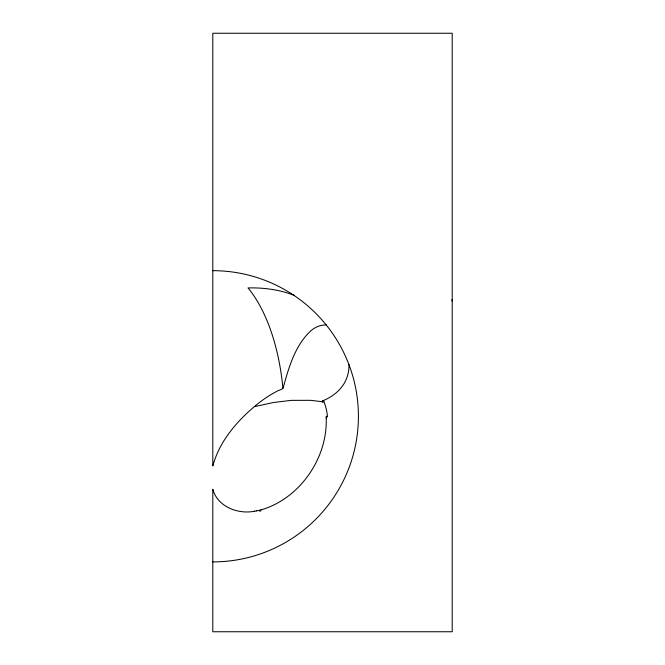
<?xml version="1.0" encoding="UTF-8"?>
<svg xmlns="http://www.w3.org/2000/svg" width="665" height="665" viewBox="0 0 665 665"><rect width="100%" height="100%" fill="white"/><g stroke="black" fill="none" stroke-linecap="round" stroke-linejoin="round"><path stroke-width="1" d="M254.695 511.227C237.995 514.527 217.596 506.871 212.8 489.24L212.8 631.75L452.2 631.75L452.2 33.25L212.8 33.25L212.8 465.965C219.816 440.097 238.577 419.075 259.134 402.707C264.338 398.726 269.815 395.068 275.626 392.009C277.795 390.164 281.91 390.106 283.207 387.678C288.834 367.363 294.986 345.517 310.896 330.738A75.103 37.556 -90 0 1 326.557 325.052M259.824 511.593L261.012 509.914C300.381 498.451 328.51 456.98 326.133 416.29M326.266 417.977L327.471 416.29M261.012 509.914L256.682 510.886M254.462 406.631L273.697 402.458L291.378 400.355L310.646 400.33L322.591 401.751L322.99 402.641M348.967 364.578A108.744 60.532 22.8 0 1 322.309 401.037L322.616 401.735M212.8 270.672A145.618 145.618 0 0 1 358.418 416.29A145.618 145.618 0 0 1 212.8 561.908M451.909 299.549A134.554 67.281 90 0 1 452.175 301.203M294.578 295.501A148.187 98.304 -30.8 0 0 248.02 287.92A149.933 74.962 -90 0 1 282.966 388.626M324.055 402.059A44.114 38.678 -84.1 0 1 327.363 416.124M322.309 401.045A99.609 55.453 22.8 0 1 324.063 401.286M256.673 510.82A58.595 53.699 -43.8 0 1 254.687 511.152"/></g></svg>
